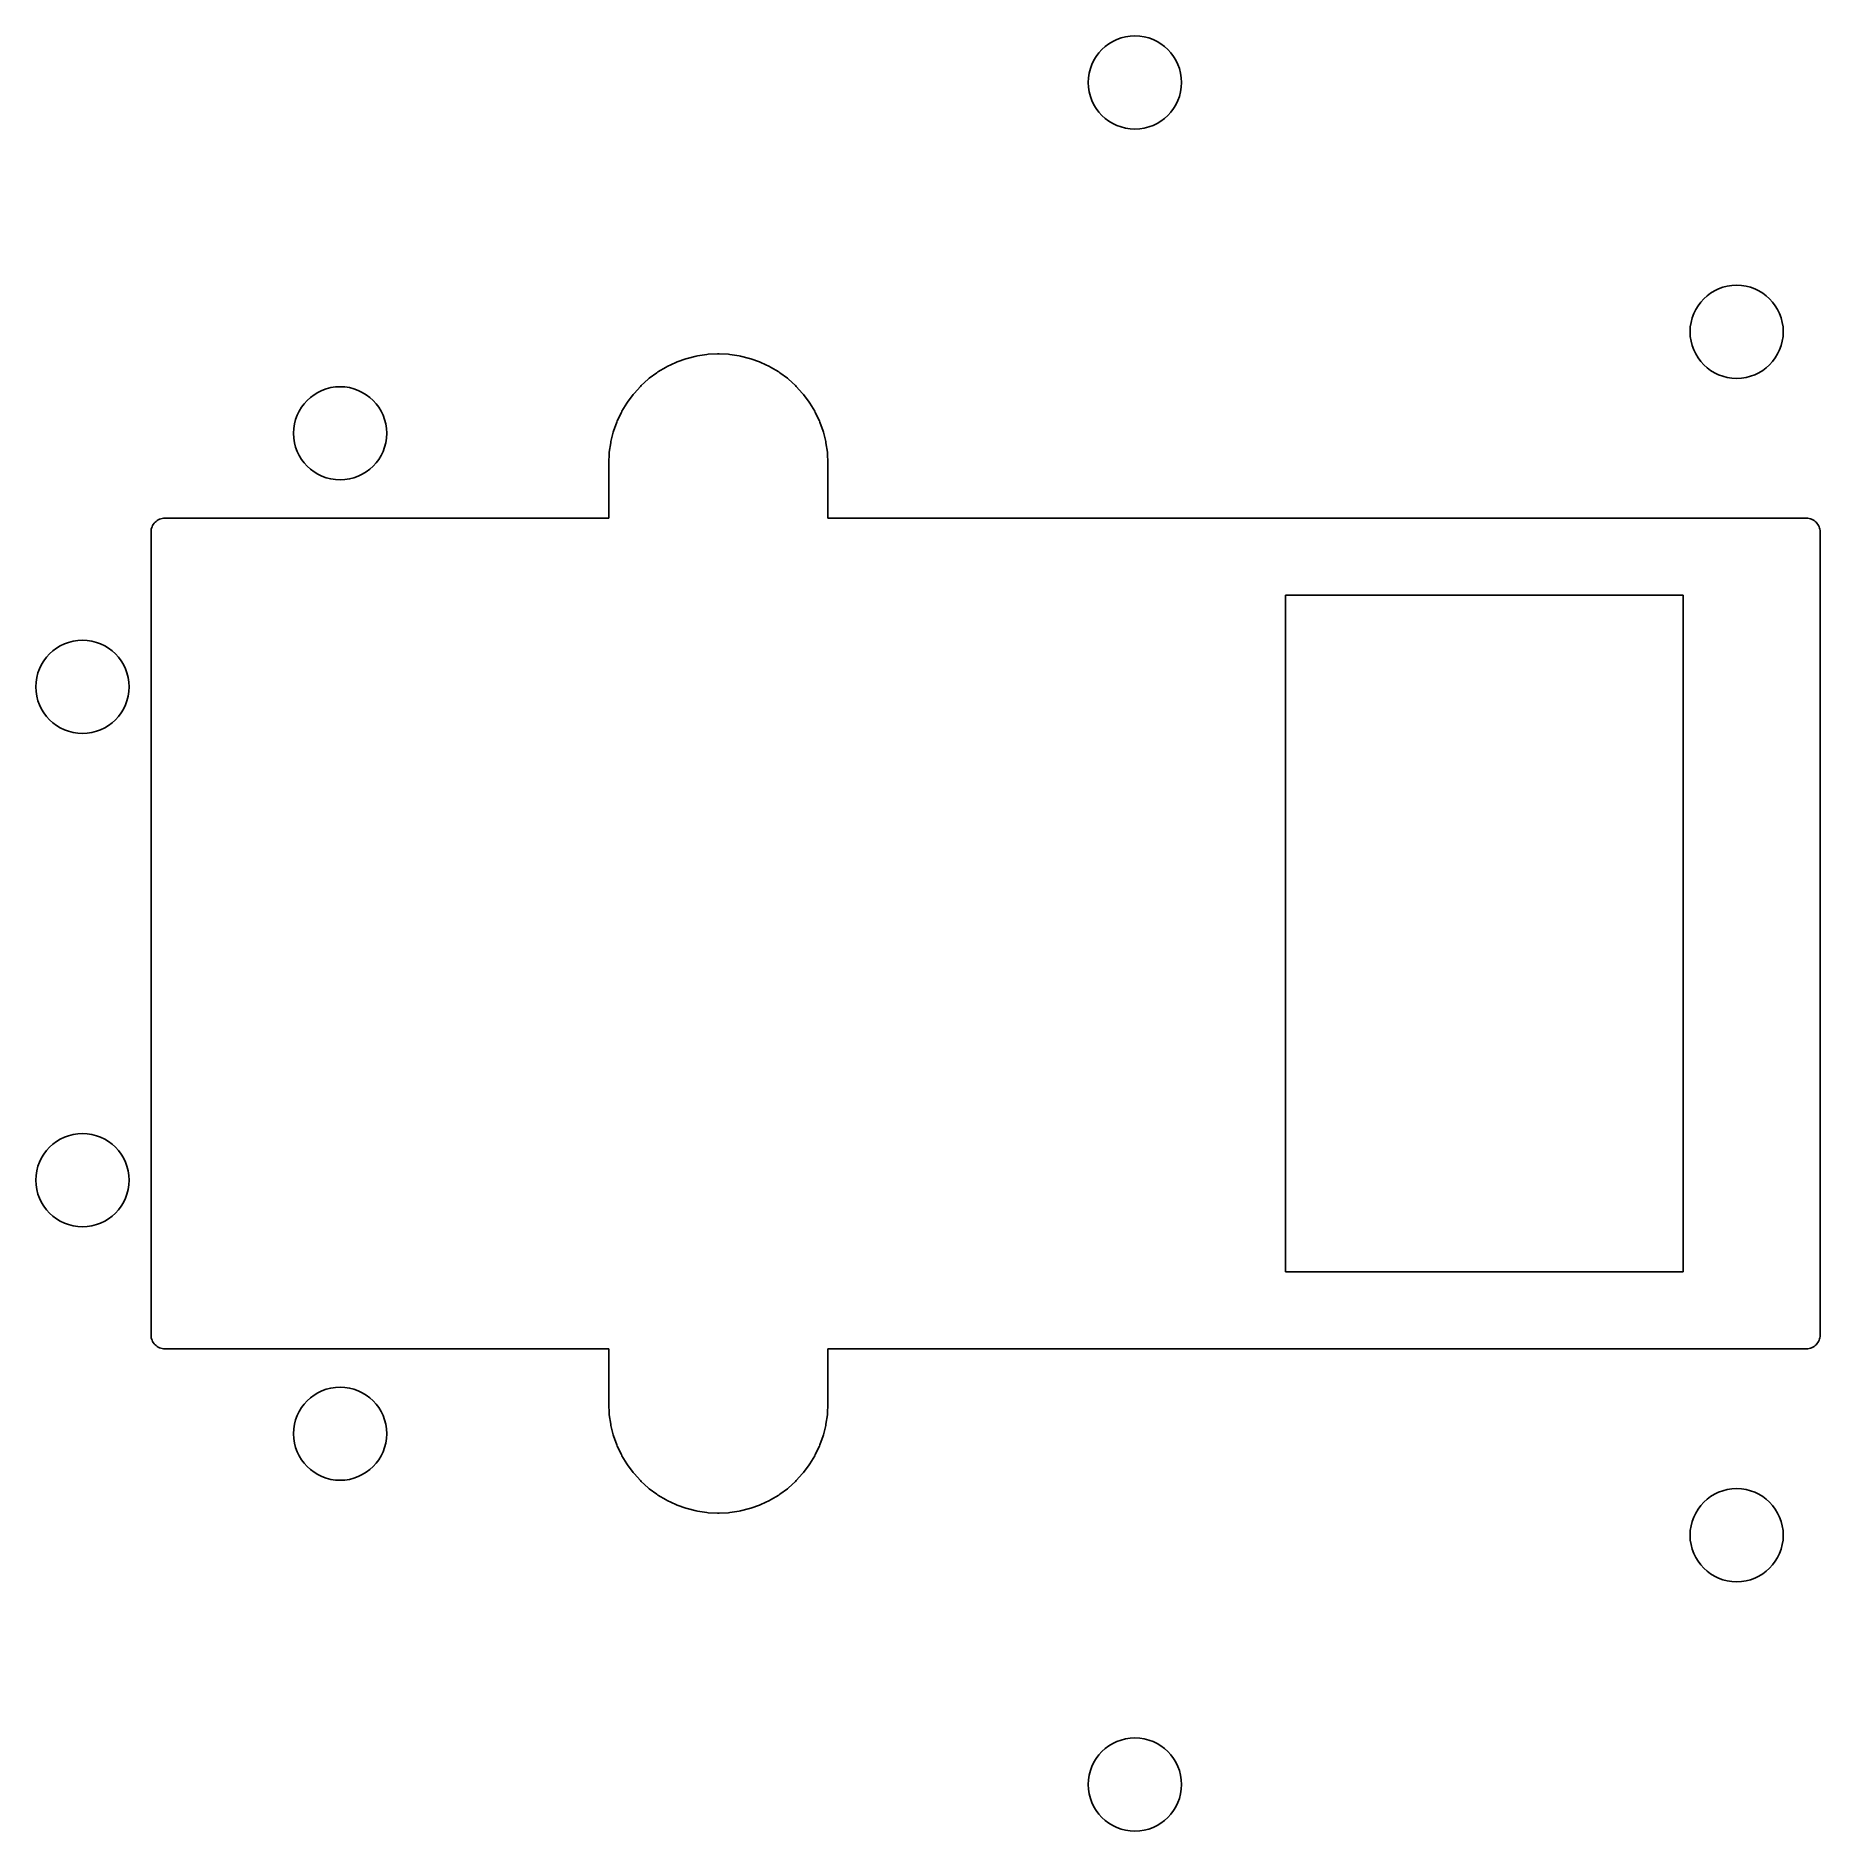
# Model space of a CAD drawing. Header units: metres. Extents: x -40.1 to 25, y -32.8 to 32.8.
import ezdxf

# ---------------------------------------------------------------- set-up
doc = ezdxf.new("R2010")
doc.units = ezdxf.units.M

msp = doc.modelspace()

# ---------------------------------------------------------------- linework, layer by layer
at = {"layer": 'HOLES'}
for centre in [(0, 31.05), (21.956, 21.956), (-29, 18.25), (-38.4, 9), (-38.4, -9), (-29, -18.25), (21.956, -21.956), (0, -31.05)]:
    msp.add_circle(centre, 1.7, dxfattribs=at)
at = {"layer": 'PORT'}
for p, q in [((-16.384, 20.97), (-16.708, 20.854)), ((-16.337, 20.984), (-16.384, 20.97)), ((-16.004, 21.068), (-16.337, 20.984)), ((-15.956, 21.077), (-16.004, 21.068)), ((-15.616, 21.128), (-15.956, 21.077)), ((-15.568, 21.133), (-15.616, 21.128)), ((-15.616, 21.128), (-15.616, 21.128)), ((-15.225, 21.149), (-15.568, 21.133)), ((-15.175, 21.149), (-15.225, 21.149)), ((-14.832, 21.133), (-15.175, 21.149)), ((-14.784, 21.128), (-14.832, 21.133)), ((-14.832, 21.133), (-14.832, 21.133)), ((-14.444, 21.077), (-14.784, 21.128)), ((-14.396, 21.068), (-14.444, 21.077)), ((-14.063, 20.984), (-14.396, 21.068)), ((-14.016, 20.97), (-14.063, 20.984)), ((-13.692, 20.854), (-14.016, 20.97)), ((-17.442, 20.462), (-17.718, 20.257)), ((-17.402, 20.489), (-17.442, 20.462)), ((-17.107, 20.666), (-17.402, 20.489)), ((-17.064, 20.689), (-17.107, 20.666)), ((-17.107, 20.666), (-17.107, 20.666)), ((-16.753, 20.836), (-17.064, 20.689)), ((-16.708, 20.854), (-16.753, 20.836)), ((-13.647, 20.836), (-13.692, 20.854)), ((-13.336, 20.689), (-13.647, 20.836)), ((-13.293, 20.666), (-13.336, 20.689)), ((-13.336, 20.689), (-13.336, 20.689)), ((-12.998, 20.489), (-13.293, 20.666)), ((-12.958, 20.462), (-12.998, 20.489)), ((-12.682, 20.257), (-12.958, 20.462)), ((-18.307, 19.668), (-18.512, 19.392)), ((-18.276, 19.706), (-18.307, 19.668)), ((-18.045, 19.961), (-18.276, 19.706)), ((-18.011, 19.995), (-18.045, 19.961)), ((-17.756, 20.226), (-18.011, 19.995)), ((-17.718, 20.257), (-17.756, 20.226)), ((-12.644, 20.226), (-12.682, 20.257)), ((-12.682, 20.257), (-12.682, 20.257)), ((-12.389, 19.995), (-12.644, 20.226)), ((-12.355, 19.961), (-12.389, 19.995)), ((-12.124, 19.706), (-12.355, 19.961)), ((-12.093, 19.668), (-12.124, 19.706)), ((-12.124, 19.706), (-12.124, 19.706)), ((-11.888, 19.392), (-12.093, 19.668)), ((-18.739, 19.014), (-18.886, 18.703)), ((-18.716, 19.057), (-18.739, 19.014)), ((-18.739, 19.014), (-18.739, 19.014)), ((-18.539, 19.352), (-18.716, 19.057)), ((-18.512, 19.392), (-18.539, 19.352)), ((-18.539, 19.352), (-18.539, 19.352)), ((-11.861, 19.352), (-11.888, 19.392)), ((-11.684, 19.057), (-11.861, 19.352)), ((-11.661, 19.014), (-11.684, 19.057)), ((-11.684, 19.057), (-11.684, 19.057)), ((-11.514, 18.703), (-11.661, 19.014)), ((-18.904, 18.658), (-19.02, 18.334)), ((-18.886, 18.703), (-18.904, 18.658)), ((-11.496, 18.658), (-11.514, 18.703)), ((-11.514, 18.703), (-11.514, 18.703)), ((-11.38, 18.334), (-11.496, 18.658)), ((-19.127, 17.906), (-19.178, 17.566)), ((-19.118, 17.954), (-19.127, 17.906)), ((-19.034, 18.287), (-19.118, 17.954)), ((-19.02, 18.334), (-19.034, 18.287)), ((-19.034, 18.287), (-19.034, 18.287)), ((-11.366, 18.287), (-11.38, 18.334)), ((-11.282, 17.954), (-11.366, 18.287)), ((-11.273, 17.906), (-11.282, 17.954)), ((-11.222, 17.566), (-11.273, 17.906)), ((-19.199, 17.175), (-19.2, 17.15)), ((-19.2, 17.15), (-19.2, 15.15)), ((-19.183, 17.518), (-19.199, 17.175)), ((-19.178, 17.566), (-19.183, 17.518)), ((-11.217, 17.518), (-11.222, 17.566)), ((-11.222, 17.566), (-11.222, 17.566)), ((-11.201, 17.175), (-11.217, 17.518)), ((-11.2, 17.15), (-11.201, 17.175)), ((-11.2, 15.15), (-11.2, 17.15)), ((-35.678, 15.066), (-35.717, 15.037)), ((-35.636, 15.091), (-35.678, 15.066)), ((-35.591, 15.112), (-35.636, 15.091)), ((-35.545, 15.128), (-35.591, 15.112)), ((-35.498, 15.14), (-35.545, 15.128)), ((-35.449, 15.148), (-35.498, 15.14)), ((-35.4, 15.15), (-35.449, 15.148)), ((-19.2, 15.15), (-35.4, 15.15)), ((24.5, 15.15), (-11.2, 15.15)), ((24.549, 15.148), (24.5, 15.15)), ((24.598, 15.14), (24.549, 15.148)), ((24.645, 15.128), (24.598, 15.14)), ((24.691, 15.112), (24.645, 15.128)), ((24.736, 15.091), (24.691, 15.112)), ((24.778, 15.066), (24.736, 15.091)), ((24.817, 15.037), (24.778, 15.066)), ((-35.898, 14.699), (-35.9, 14.65)), ((-35.9, 14.65), (-35.9, -14.65)), ((-35.89, 14.748), (-35.898, 14.699)), ((-35.878, 14.795), (-35.89, 14.748)), ((-35.862, 14.841), (-35.878, 14.795)), ((-35.841, 14.886), (-35.862, 14.841)), ((-35.816, 14.928), (-35.841, 14.886)), ((-35.787, 14.967), (-35.816, 14.928)), ((-35.754, 15.004), (-35.787, 14.967)), ((-35.717, 15.037), (-35.754, 15.004)), ((24.854, 15.004), (24.817, 15.037)), ((24.887, 14.967), (24.854, 15.004)), ((24.916, 14.928), (24.887, 14.967)), ((24.941, 14.886), (24.916, 14.928)), ((24.962, 14.841), (24.941, 14.886)), ((24.978, 14.795), (24.962, 14.841)), ((24.99, 14.748), (24.978, 14.795)), ((24.998, 14.699), (24.99, 14.748)), ((25, 14.65), (24.998, 14.699)), ((25, -14.65), (25, 14.65)), ((5.5, -12.35), (5.5, 12.35)), ((5.5, 12.35), (20, 12.35)), ((20, 12.35), (20, -12.35)), ((20, -12.35), (5.5, -12.35)), ((-35.9, -14.65), (-35.898, -14.699)), ((-35.898, -14.699), (-35.89, -14.748)), ((-35.89, -14.748), (-35.878, -14.795)), ((-35.878, -14.795), (-35.862, -14.841)), ((-35.862, -14.841), (-35.841, -14.886)), ((-35.841, -14.886), (-35.816, -14.928)), ((-35.816, -14.928), (-35.787, -14.967)), ((-35.787, -14.967), (-35.754, -15.004)), ((-35.754, -15.004), (-35.717, -15.037)), ((-35.717, -15.037), (-35.678, -15.066)), ((24.778, -15.066), (24.817, -15.037)), ((24.817, -15.037), (24.854, -15.004)), ((24.854, -15.004), (24.887, -14.967)), ((24.887, -14.967), (24.916, -14.928)), ((24.916, -14.928), (24.941, -14.886)), ((24.941, -14.886), (24.962, -14.841)), ((24.962, -14.841), (24.978, -14.795)), ((24.978, -14.795), (24.99, -14.748)), ((24.99, -14.748), (24.998, -14.699)), ((24.998, -14.699), (25, -14.65)), ((-35.678, -15.066), (-35.636, -15.091)), ((-35.636, -15.091), (-35.591, -15.112)), ((-35.591, -15.112), (-35.545, -15.128)), ((-35.545, -15.128), (-35.498, -15.14)), ((-35.498, -15.14), (-35.449, -15.148)), ((-35.449, -15.148), (-35.4, -15.15)), ((-35.4, -15.15), (-19.2, -15.15)), ((-19.2, -15.15), (-19.2, -17.15)), ((-11.2, -17.15), (-11.2, -15.15)), ((-11.2, -15.15), (24.5, -15.15)), ((24.5, -15.15), (24.549, -15.148)), ((24.549, -15.148), (24.598, -15.14)), ((24.598, -15.14), (24.645, -15.128)), ((24.645, -15.128), (24.691, -15.112)), ((24.691, -15.112), (24.736, -15.091)), ((24.736, -15.091), (24.778, -15.066)), ((-19.2, -17.15), (-19.199, -17.175)), ((-19.199, -17.175), (-19.183, -17.518)), ((-19.183, -17.518), (-19.178, -17.566)), ((-19.178, -17.566), (-19.127, -17.906)), ((-11.273, -17.906), (-11.222, -17.566)), ((-11.222, -17.566), (-11.217, -17.518)), ((-11.217, -17.518), (-11.201, -17.175)), ((-11.217, -17.518), (-11.217, -17.518)), ((-11.201, -17.175), (-11.2, -17.15)), ((-19.127, -17.906), (-19.118, -17.954)), ((-19.118, -17.954), (-19.034, -18.287)), ((-19.034, -18.287), (-19.02, -18.334)), ((-19.02, -18.334), (-19.02, -18.334)), ((-19.02, -18.334), (-18.904, -18.658)), ((-11.496, -18.658), (-11.38, -18.334)), ((-11.38, -18.334), (-11.366, -18.287)), ((-11.366, -18.287), (-11.282, -17.954)), ((-11.282, -17.954), (-11.273, -17.906)), ((-18.904, -18.658), (-18.886, -18.703)), ((-18.886, -18.703), (-18.739, -19.014)), ((-11.661, -19.014), (-11.514, -18.703)), ((-11.514, -18.703), (-11.496, -18.658)), ((-11.496, -18.658), (-11.496, -18.658)), ((-18.739, -19.014), (-18.716, -19.057)), ((-18.716, -19.057), (-18.716, -19.057)), ((-18.716, -19.057), (-18.539, -19.352)), ((-18.539, -19.352), (-18.512, -19.392)), ((-18.512, -19.392), (-18.512, -19.392)), ((-18.512, -19.392), (-18.307, -19.668)), ((-12.093, -19.668), (-11.888, -19.392)), ((-11.888, -19.392), (-11.861, -19.352)), ((-11.861, -19.352), (-11.684, -19.057)), ((-11.684, -19.057), (-11.661, -19.014)), ((-11.661, -19.014), (-11.661, -19.014)), ((-18.307, -19.668), (-18.276, -19.706)), ((-18.276, -19.706), (-18.045, -19.961)), ((-18.045, -19.961), (-18.011, -19.995)), ((-18.011, -19.995), (-17.756, -20.226)), ((-17.756, -20.226), (-17.718, -20.257)), ((-17.718, -20.257), (-17.442, -20.462)), ((-12.958, -20.462), (-12.682, -20.257)), ((-12.682, -20.257), (-12.644, -20.226)), ((-12.644, -20.226), (-12.389, -19.995)), ((-12.644, -20.226), (-12.644, -20.226)), ((-12.389, -19.995), (-12.355, -19.961)), ((-12.355, -19.961), (-12.124, -19.706)), ((-12.124, -19.706), (-12.093, -19.668)), ((-12.093, -19.668), (-12.093, -19.668)), ((-17.442, -20.462), (-17.402, -20.489)), ((-17.402, -20.489), (-17.107, -20.666)), ((-17.107, -20.666), (-17.064, -20.689)), ((-17.064, -20.689), (-17.064, -20.689)), ((-17.064, -20.689), (-16.753, -20.836)), ((-16.753, -20.836), (-16.708, -20.854)), ((-16.708, -20.854), (-16.384, -20.97)), ((-14.016, -20.97), (-13.692, -20.854)), ((-13.692, -20.854), (-13.647, -20.836)), ((-13.647, -20.836), (-13.336, -20.689)), ((-13.336, -20.689), (-13.293, -20.666)), ((-13.293, -20.666), (-12.998, -20.489)), ((-13.293, -20.666), (-13.293, -20.666)), ((-12.998, -20.489), (-12.958, -20.462)), ((-16.384, -20.97), (-16.337, -20.984)), ((-16.337, -20.984), (-16.004, -21.068)), ((-16.004, -21.068), (-15.956, -21.077)), ((-15.956, -21.077), (-15.616, -21.128)), ((-15.616, -21.128), (-15.568, -21.133)), ((-15.568, -21.133), (-15.568, -21.133)), ((-15.568, -21.133), (-15.225, -21.149)), ((-15.225, -21.149), (-15.175, -21.149)), ((-15.175, -21.149), (-14.832, -21.133)), ((-14.832, -21.133), (-14.784, -21.128)), ((-14.784, -21.128), (-14.444, -21.077)), ((-14.784, -21.128), (-14.784, -21.128)), ((-14.444, -21.077), (-14.396, -21.068)), ((-14.396, -21.068), (-14.063, -20.984)), ((-14.063, -20.984), (-14.016, -20.97))]:
    msp.add_line(p, q, dxfattribs=at)

doc.saveas('drawing.dxf')
